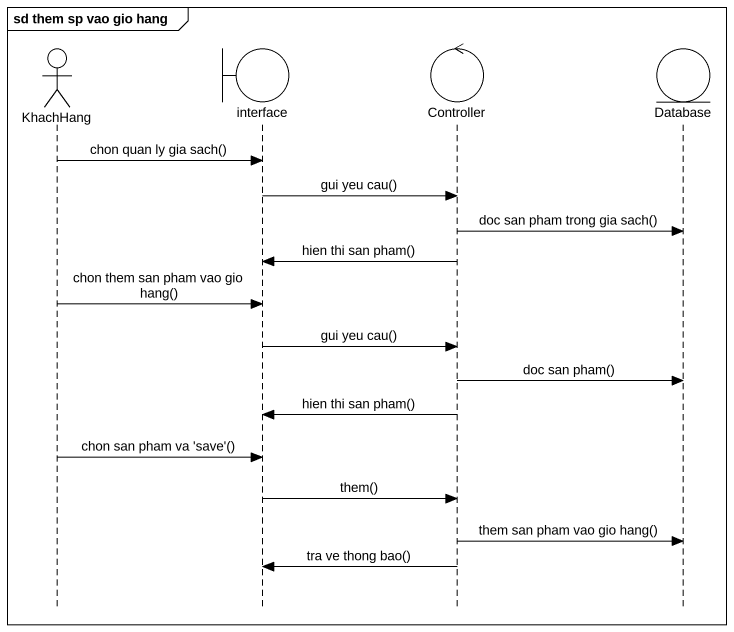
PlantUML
@startuml
mainframe sd them sp vao gio hang
hide footbox
actor KhachHang
boundary "interface" as interface_
control Controller
entity "Database" as Database_

KhachHang -> interface_ : chon quan ly gia sach()
interface_ -> Controller : gui yeu cau()
Controller -> Database_ : doc san pham trong gia sach()
Controller -> interface_ : hien thi san pham()
KhachHang -> interface_ : chon them san pham vao gio hang()
interface_ -> Controller : gui yeu cau()
Controller -> Database_ : doc san pham()
Controller -> interface_ : hien thi san pham()
KhachHang -> interface_ : chon san pham va 'save'()
interface_ -> Controller : them()
Controller -> Database_ : them san pham vao gio hang()
Controller -> interface_ : tra ve thong bao()
@enduml
